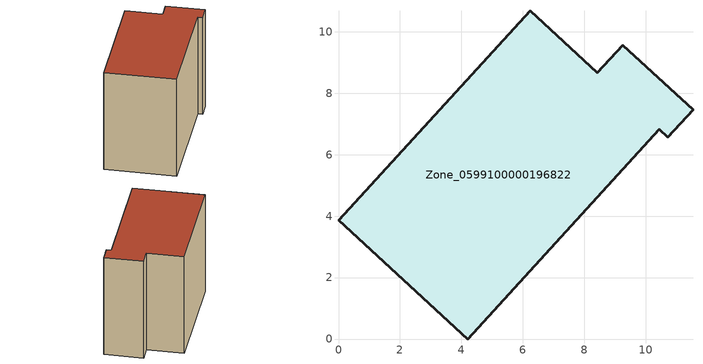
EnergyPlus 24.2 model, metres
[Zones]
Zone_0599100000196822
 floor ground (C_G): 9.25,9.56 11.54,7.46 10.72,6.57 10.44,6.83 4.2,0 0,3.87 6.25,10.68 8.43,8.67 z0
 wall outside (C_F): 6.25,10.68 0,3.87 4.2,0 10.44,6.83 10.72,6.57 11.54,7.46 9.25,9.56 8.43,8.67 6.25,10.68 z0:8.68
 roof outside (C_R): 9.25,9.56 8.43,8.67 6.25,10.68 0,3.87 4.2,0 10.44,6.83 10.72,6.57 11.54,7.46 z8.68
[BUILDING]
Pand.0599100000196822: North Axis=0; Terrain=City; Loads Convergence Tolerance Value=0.04; Temperature Convergence Tolerance Value=0.4; Solar Distribution=FullExterior; Maximum Number of Warmup Days=25; Minimum Number of Warmup Days=1
[Site:Location]
Rotterdam.The.Hague.AP_ZH_NLD Design_Conditions: Latitude=51.96; Longitude=4.45; Time Zone=1; Elevation=-4.5
[SITE:GROUNDTEMPERATURE:BUILDINGSURFACE]
18, 18, 18, 18, 18, 18, 18, 18, 18, 18, 18, 18
[MATERIAL] Thermal Absorptance=0.9; Solar Absorptance=0.7; Visible Absorptance=0.7
Name | Roughness | Thickness | Conductivity | Density | Specific Heat
G.TI.1975-1991 | MediumSmooth | 0.15 | 0.288461 | 540 | 1210
F.TI.1975-1991 | Rough | 0.3 | 0.230769 | 1920 | 840
R.TI.1975-1991 | MediumRough | 0.2 | 0.153846 | 1500 | 1000
[CONSTRUCTION]
C_G: G.TI.1975-1991
C_F: F.TI.1975-1991
C_R: R.TI.1975-1991
[ZONE]
Zone_0599100000196822: Type=1; Multiplier=1; Ceiling Height=Autocalculate; Volume=Autocalculate; Floor Area=autocalculate; Part of Total Floor Area=Yes
[ZONEINFILTRATION:DESIGNFLOWRATE]
Infil_Zone_0599100000196822: Zone or ZoneList or Space or SpaceList=Zone_0599100000196822; Schedule=AlwaysOn; Design Flow Rate Calculation Method=Flow/Area; Flow Rate per Floor Area=0.003; Constant Term Coefficient=1; Temperature Term Coefficient=0; Velocity Term Coefficient=0; Velocity Squared Term Coefficient=0
[HVACTEMPLATE:ZONE:IDEALLOADSAIRSYSTEM]
Zone_0599100000196822: Maximum Heating Supply Air Temperature=50; Minimum Cooling Supply Air Temperature=13; Maximum Heating Supply Air Humidity Ratio=0.0156; Minimum Cooling Supply Air Humidity Ratio=0.0077; Heating Limit=NoLimit; Cooling Limit=NoLimit; Dehumidification Control Type=ConstantSensibleHeatRatio; Cooling Sensible Heat Ratio=0.7; Dehumidification Setpoint=60; Humidification Control Type=None; Humidification Setpoint=30; Outdoor Air Method=None; Outdoor Air Flow Rate per Person=0.00944; Outdoor Air Flow Rate per Zone Floor Area=0; Outdoor Air Flow Rate per Zone=0; Demand Controlled Ventilation Type=None; Outdoor Air Economizer Type=NoEconomizer; Heat Recovery Type=None; Sensible Heat Recovery Effectiveness=0.7; Latent Heat Recovery Effectiveness=0.65
[ZONECONTROL:THERMOSTAT]
ThermostatControl_Zone_0599100000196822: Zone or ZoneList=Zone_0599100000196822; Control Type Schedule=DualSetpointControlType; Control 1=Thermostat_Zone_0599100000196822; Temperature Difference Between Cutout And Setpoint=0
[THERMOSTATSETPOINT:DUALSETPOINT]
Thermostat_Zone_0599100000196822: Heating Setpoint Temperature Schedule=HeatingSetpoint_Zone_0599100000196822; Cooling Setpoint Temperature Schedule=CoolingSetpoint_Zone_0599100000196822
[SCHEDULE:COMPACT]
HeatingSetpoint_Zone_0599100000196822: Through: 12/31, For: AllDays, Until: 24:00, 21
CoolingSetpoint_Zone_0599100000196822: Through: 12/31, For: AllDays, Until: 24:00, 24
DualSetpointControlType: Through: 12/31, For: AllDays, Until: 24:00, 4
AlwaysOn: Through: 12/31, For: AllDays, Until: 24:00, 1
